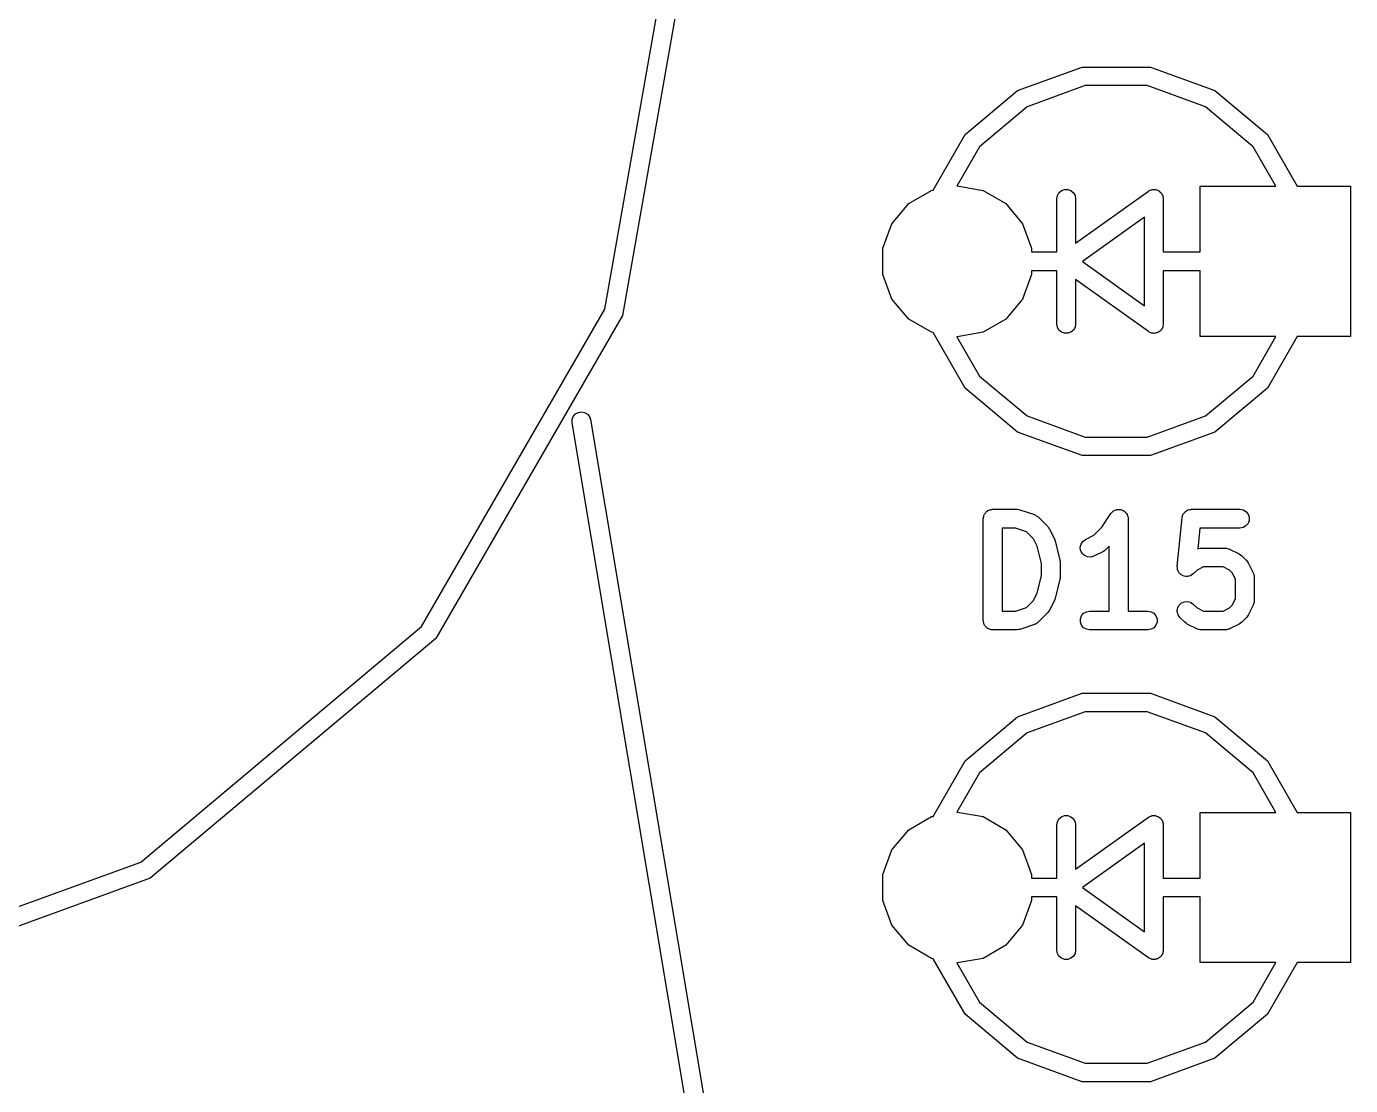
# Model space of a CAD drawing. Extents: x 59 to 126, y -132 to -24.
# Drawn here: x 71.3 to 81.87, y -42.58 to -34.12 of the extents above; entities that cross this region are included whole.
import ezdxf

# ---------------------------------------------------------------- set-up
doc = ezdxf.new("R2010")
doc.units = 0
doc.header["$MEASUREMENT"] = 0
doc.layers.add('BLACK', color=7, linetype='CONTINUOUS')

msp = doc.modelspace()

# ---------------------------------------------------------------- linework, layer by layer
at = {"layer": 'Black'}
for p, q in [((75.9169, -36.3815), (76.425, -33.5)), ((76.575, -33.5), (76.0579, -36.4328)), ((79.2125, -34.636), (79.7265, -34.4489)), ((79.7265, -34.4489), (80.2735, -34.4489)), ((80.2735, -34.4489), (80.7875, -34.636)), ((78.7935, -34.9876), (79.2125, -34.636)), ((79.7526, -34.5966), (79.2875, -34.7659)), ((80.2474, -34.5966), (79.7526, -34.5966)), ((80.7125, -34.7659), (80.2474, -34.5966)), ((80.7875, -34.636), (81.2065, -34.9876)), ((79.2875, -34.7659), (78.9084, -35.084)), ((81.0916, -35.084), (80.7125, -34.7659)), ((78.5371, -35.4317), (78.7935, -34.9876)), ((81.2065, -34.9876), (81.4446, -35.4)), ((78.9084, -35.084), (78.727, -35.3982)), ((81.274, -35.4), (81.0916, -35.084)), ((78.727, -35.3982), (78.73, -35.3977)), ((78.73, -35.3977), (78.936, -35.434)), ((80.67, -35.925), (80.67, -35.4)), ((80.67, -35.4), (81.274, -35.4)), ((81.4446, -35.4), (81.87, -35.4)), ((81.87, -35.4), (81.87, -36.6)), ((78.3429, -35.5386), (78.524, -35.434)), ((78.524, -35.434), (78.5371, -35.4317)), ((78.936, -35.434), (79.1171, -35.5386)), ((79.525, -35.5), (79.5295, -35.4743)), ((79.525, -35.925), (79.525, -35.5)), ((79.5295, -35.4743), (79.5425, -35.4518)), ((79.5425, -35.4518), (79.5625, -35.435)), ((79.5625, -35.435), (79.587, -35.4261)), ((79.587, -35.4261), (79.613, -35.4261)), ((79.613, -35.4261), (79.6375, -35.435)), ((79.6375, -35.435), (79.6575, -35.4518)), ((79.6575, -35.4518), (79.6705, -35.4743)), ((79.6705, -35.4743), (79.675, -35.5)), ((79.675, -35.8543), (80.2564, -35.439)), ((79.675, -35.5), (79.675, -35.8543)), ((80.2564, -35.439), (80.2597, -35.4374)), ((80.2597, -35.4374), (80.2625, -35.435)), ((80.2625, -35.435), (80.2714, -35.4318)), ((80.2714, -35.4318), (80.2799, -35.4277)), ((80.2799, -35.4277), (80.2835, -35.4274)), ((80.2835, -35.4274), (80.287, -35.4261)), ((80.287, -35.4261), (80.2964, -35.4261)), ((80.2964, -35.4261), (80.3058, -35.4252)), ((80.3058, -35.4252), (80.3094, -35.4261)), ((80.3094, -35.4261), (80.313, -35.4261)), ((80.313, -35.4261), (80.3219, -35.4294)), ((80.3219, -35.4294), (80.3311, -35.4317)), ((80.3311, -35.4317), (80.3341, -35.4338)), ((80.3341, -35.4338), (80.3375, -35.435)), ((80.3375, -35.435), (80.3447, -35.4411)), ((80.3447, -35.4411), (80.3525, -35.4465)), ((80.3525, -35.4465), (80.3547, -35.4494)), ((80.3547, -35.4494), (80.3575, -35.4518)), ((80.3575, -35.4518), (80.3622, -35.46)), ((80.3622, -35.46), (80.3677, -35.4677)), ((80.3677, -35.4677), (80.3687, -35.4712)), ((80.3687, -35.4712), (80.3705, -35.4743)), ((80.3705, -35.4743), (80.3721, -35.4837)), ((80.3721, -35.4837), (80.3747, -35.4928)), ((80.3747, -35.4928), (80.3744, -35.4964)), ((80.3744, -35.4964), (80.375, -35.5)), ((80.375, -35.5), (80.375, -35.925)), ((78.2084, -35.6989), (78.3429, -35.5386)), ((79.1171, -35.5386), (79.2516, -35.6989)), ((78.1369, -35.8954), (78.2084, -35.6989)), ((79.2516, -35.6989), (79.3231, -35.8954)), ((80.225, -35.6457), (79.729, -36)), ((80.225, -36.3543), (80.225, -35.6457)), ((78.1369, -36.1046), (78.1369, -35.8954)), ((79.3231, -35.8954), (79.3231, -35.925)), ((79.3231, -35.925), (79.525, -35.925)), ((80.375, -35.925), (80.67, -35.925)), ((79.729, -36), (80.225, -36.3543)), ((78.2084, -36.3011), (78.1369, -36.1046)), ((79.3231, -36.1046), (79.2516, -36.3011)), ((79.3231, -36.075), (79.3231, -36.1046)), ((79.525, -36.075), (79.3231, -36.075)), ((79.525, -36.5), (79.525, -36.075)), ((80.2564, -36.561), (79.675, -36.1457)), ((79.675, -36.1457), (79.675, -36.5)), ((80.67, -36.075), (80.375, -36.075)), ((80.375, -36.075), (80.375, -36.5)), ((80.67, -36.6), (80.67, -36.075)), ((78.3429, -36.4614), (78.2084, -36.3011)), ((79.2516, -36.3011), (79.1171, -36.4614)), ((74.4539, -38.9155), (75.9169, -36.3815)), ((76.0579, -36.4328), (74.5688, -39.0119)), ((78.524, -36.566), (78.3429, -36.4614)), ((79.1171, -36.4614), (78.936, -36.566)), ((78.5371, -36.5683), (78.524, -36.566)), ((78.7935, -37.0124), (78.5371, -36.5683)), ((78.936, -36.566), (78.73, -36.6023)), ((79.5295, -36.5257), (79.525, -36.5)), ((79.5425, -36.5482), (79.5295, -36.5257)), ((79.5625, -36.565), (79.5425, -36.5482)), ((79.587, -36.5739), (79.5625, -36.565)), ((79.613, -36.5739), (79.587, -36.5739)), ((79.6375, -36.565), (79.613, -36.5739)), ((79.6575, -36.5482), (79.6375, -36.565)), ((79.6705, -36.5257), (79.6575, -36.5482)), ((79.675, -36.5), (79.6705, -36.5257)), ((80.2597, -36.5626), (80.2564, -36.561)), ((80.2625, -36.565), (80.2597, -36.5626)), ((80.2714, -36.5682), (80.2625, -36.565)), ((80.2799, -36.5723), (80.2714, -36.5682)), ((80.2835, -36.5726), (80.2799, -36.5723)), ((80.287, -36.5739), (80.2835, -36.5726)), ((80.2964, -36.5739), (80.287, -36.5739)), ((80.3058, -36.5748), (80.2964, -36.5739)), ((80.3094, -36.5739), (80.3058, -36.5748)), ((80.313, -36.5739), (80.3094, -36.5739)), ((80.3219, -36.5706), (80.313, -36.5739)), ((80.3311, -36.5683), (80.3219, -36.5706)), ((80.3341, -36.5662), (80.3311, -36.5683)), ((80.3375, -36.565), (80.3341, -36.5662)), ((80.3447, -36.5589), (80.3375, -36.565)), ((80.3525, -36.5535), (80.3447, -36.5589)), ((80.3547, -36.5506), (80.3525, -36.5535)), ((80.3575, -36.5482), (80.3547, -36.5506)), ((80.3622, -36.54), (80.3575, -36.5482)), ((80.3677, -36.5323), (80.3622, -36.54)), ((80.3687, -36.5288), (80.3677, -36.5323)), ((80.3705, -36.5257), (80.3687, -36.5288)), ((80.3721, -36.5163), (80.3705, -36.5257)), ((80.3747, -36.5072), (80.3721, -36.5163)), ((80.375, -36.5), (80.3744, -36.5036)), ((80.3744, -36.5036), (80.3747, -36.5072)), ((78.73, -36.6023), (78.727, -36.6018)), ((78.727, -36.6018), (78.9084, -36.916)), ((81.274, -36.6), (80.67, -36.6)), ((81.0916, -36.916), (81.274, -36.6)), ((81.4446, -36.6), (81.2065, -37.0124)), ((81.87, -36.6), (81.4446, -36.6)), ((78.9084, -36.916), (79.2875, -37.2341)), ((80.7125, -37.2341), (81.0916, -36.916)), ((79.2125, -37.364), (78.7935, -37.0124)), ((81.2065, -37.0124), (80.7875, -37.364)), ((75.6815, -37.2182), (75.7042, -37.2054)), ((75.7042, -37.2054), (75.7299, -37.2011)), ((75.7299, -37.2011), (75.7555, -37.2058)), ((75.7555, -37.2058), (75.7779, -37.2191)), ((75.6553, -37.2885), (75.6555, -37.2624)), ((76.9633, -45.1048), (75.6553, -37.2885)), ((75.6555, -37.2624), (75.6646, -37.238)), ((75.6646, -37.238), (75.6815, -37.2182)), ((75.7779, -37.2191), (75.7945, -37.2392)), ((75.7945, -37.2392), (75.8032, -37.2637)), ((75.8032, -37.2637), (77.6187, -48.1129)), ((79.2875, -37.2341), (79.7526, -37.4034)), ((80.2474, -37.4034), (80.7125, -37.2341)), ((79.7265, -37.5511), (79.2125, -37.364)), ((79.7526, -37.4034), (80.2474, -37.4034)), ((80.7875, -37.364), (80.2735, -37.5511)), ((80.2735, -37.5511), (79.7265, -37.5511)), ((78.938, -38.0549), (78.9392, -38.0484)), ((78.9392, -38.0419), (78.9414, -38.0357)), ((78.9392, -38.0484), (78.9392, -38.0419)), ((78.9414, -38.0357), (78.9426, -38.0292)), ((78.9426, -38.0292), (78.9458, -38.0236)), ((78.9458, -38.0236), (78.9481, -38.0174)), ((78.9481, -38.0174), (78.9523, -38.0124)), ((78.9523, -38.0124), (78.9556, -38.0067)), ((78.9556, -38.0067), (78.9606, -38.0025)), ((78.9606, -38.0025), (78.9648, -37.9974)), ((78.9648, -37.9974), (78.9705, -37.9942)), ((78.9705, -37.9942), (78.9755, -37.9899)), ((78.9755, -37.9899), (78.9817, -37.9877)), ((78.9817, -37.9877), (78.9874, -37.9844)), ((78.9874, -37.9844), (78.9938, -37.9833)), ((78.9938, -37.9833), (79, -37.981)), ((79, -37.981), (79.0066, -37.981)), ((79.0066, -37.981), (79.013, -37.9799)), ((79.013, -37.9799), (79.2066, -37.9799)), ((79.2066, -37.9799), (79.2184, -37.982)), ((79.2184, -37.982), (79.2303, -37.9837)), ((79.2303, -37.9837), (79.3464, -38.0224)), ((79.3464, -38.0224), (79.3502, -38.0245)), ((79.3502, -38.0245), (79.3544, -38.0256)), ((79.3544, -38.0256), (79.3616, -38.0307)), ((79.3616, -38.0307), (79.3693, -38.0349)), ((79.3693, -38.0349), (79.3722, -38.0381)), ((79.3722, -38.0381), (79.3757, -38.0406)), ((79.3757, -38.0406), (79.4531, -38.118)), ((79.8837, -38.1232), (79.9569, -38.0133)), ((79.9569, -38.0133), (79.9598, -38.0103)), ((79.9598, -38.0103), (79.9619, -38.0067)), ((79.9619, -38.0067), (79.9688, -38.0009)), ((79.9688, -38.0009), (79.9749, -37.9945)), ((79.9749, -37.9945), (79.9787, -37.9926)), ((79.9787, -37.9926), (79.9819, -37.9899)), ((79.9819, -37.9899), (79.9903, -37.9869)), ((79.9903, -37.9869), (79.9983, -37.9829)), ((79.9983, -37.9829), (80.0024, -37.9825)), ((80.0024, -37.9825), (80.0063, -37.981)), ((80.0063, -37.981), (80.0153, -37.981)), ((80.0153, -37.981), (80.0242, -37.98)), ((80.0242, -37.98), (80.0282, -37.981)), ((80.0282, -37.981), (80.0324, -37.981)), ((80.0324, -37.981), (80.0408, -37.9841)), ((80.0408, -37.9841), (80.0495, -37.9862)), ((80.0495, -37.9862), (80.0529, -37.9885)), ((80.0529, -37.9885), (80.0569, -37.9899)), ((80.0569, -37.9899), (80.0637, -37.9957)), ((80.0637, -37.9957), (80.0712, -38.0007)), ((80.0712, -38.0007), (80.0736, -38.004)), ((80.0736, -38.004), (80.0768, -38.0067)), ((80.0768, -38.0067), (80.0813, -38.0144)), ((80.0813, -38.0144), (80.0866, -38.0217)), ((80.0866, -38.0217), (80.0878, -38.0256)), ((80.0878, -38.0256), (80.0898, -38.0292)), ((80.0898, -38.0292), (80.0914, -38.0381)), ((80.0914, -38.0381), (80.0939, -38.0467)), ((80.0939, -38.0467), (80.0936, -38.0508)), ((80.0936, -38.0508), (80.0944, -38.0549)), ((80.4866, -38.4345), (80.5253, -38.0474)), ((80.5253, -38.0474), (80.5261, -38.0447)), ((80.5261, -38.0419), (80.5296, -38.0322)), ((80.5261, -38.0447), (80.5261, -38.0419)), ((80.5296, -38.0322), (80.5323, -38.0224)), ((80.5323, -38.0224), (80.534, -38.0201)), ((80.534, -38.0201), (80.535, -38.0174)), ((80.535, -38.0174), (80.5416, -38.0095)), ((80.5416, -38.0095), (80.5476, -38.0012)), ((80.5476, -38.0012), (80.5499, -37.9996)), ((80.5499, -37.9996), (80.5517, -37.9974)), ((80.5517, -37.9974), (80.5606, -37.9923)), ((80.5606, -37.9923), (80.5691, -37.9865)), ((80.5691, -37.9865), (80.5718, -37.9858)), ((80.5718, -37.9858), (80.5743, -37.9844)), ((80.5743, -37.9844), (80.5844, -37.9826)), ((80.5844, -37.9826), (80.5943, -37.9801)), ((80.5943, -37.9801), (80.5971, -37.9804)), ((80.5971, -37.9804), (80.5999, -37.9799)), ((80.5999, -37.9799), (80.987, -37.9799)), ((80.987, -37.9799), (81.0126, -37.9844)), ((81.0126, -37.9844), (81.0352, -37.9974)), ((81.0352, -37.9974), (81.0519, -38.0174)), ((81.0519, -38.0174), (81.0608, -38.0419)), ((81.0608, -38.0419), (81.0608, -38.0679)), ((78.938, -38.8677), (78.938, -38.0549)), ((79.088, -38.1299), (79.088, -38.7927)), ((79.1944, -38.1299), (79.088, -38.1299)), ((79.2822, -38.1592), (79.1944, -38.1299)), ((79.3384, -38.2154), (79.2822, -38.1592)), ((79.4531, -38.118), (79.46, -38.1278)), ((79.46, -38.1278), (79.4672, -38.1375)), ((79.4672, -38.1375), (79.5059, -38.2149)), ((79.8201, -38.1868), (79.8837, -38.1232)), ((80.0944, -38.0549), (80.0944, -38.7927)), ((80.6678, -38.1299), (80.6514, -38.2942)), ((80.987, -38.1299), (80.6678, -38.1299)), ((81.0126, -38.1254), (80.987, -38.1299)), ((81.0352, -38.1123), (81.0126, -38.1254)), ((81.0519, -38.0924), (81.0352, -38.1123)), ((81.0608, -38.0679), (81.0519, -38.0924)), ((79.368, -38.2746), (79.3384, -38.2154)), ((79.5059, -38.2149), (79.5082, -38.2227)), ((79.5082, -38.2227), (79.5115, -38.2302)), ((79.5115, -38.2302), (79.5502, -38.385)), ((79.7123, -38.2826), (79.7183, -38.2573)), ((79.7183, -38.2573), (79.7327, -38.2356)), ((79.7327, -38.2356), (79.7536, -38.22)), ((79.7536, -38.22), (79.8201, -38.1868)), ((79.4025, -38.4125), (79.368, -38.2746)), ((79.7152, -38.3085), (79.7123, -38.2826)), ((79.7269, -38.3318), (79.7152, -38.3085)), ((79.7458, -38.3497), (79.7269, -38.3318)), ((79.7697, -38.3601), (79.7458, -38.3497)), ((79.7957, -38.3616), (79.7697, -38.3601)), ((79.8207, -38.3542), (79.7957, -38.3616)), ((79.8981, -38.3155), (79.8207, -38.3542)), ((79.9077, -38.3083), (79.8981, -38.3155)), ((79.9176, -38.3015), (79.9077, -38.3083)), ((79.9444, -38.2747), (79.9176, -38.3015)), ((79.9444, -38.7927), (79.9444, -38.2747)), ((80.6514, -38.2942), (80.6517, -38.2941)), ((80.6517, -38.2941), (80.6603, -38.2925)), ((80.6603, -38.2925), (80.6688, -38.29)), ((80.6688, -38.29), (80.6731, -38.2903)), ((80.6731, -38.2903), (80.6773, -38.2895)), ((80.6773, -38.2895), (80.8709, -38.2895)), ((80.8709, -38.2895), (80.8751, -38.2903)), ((80.8751, -38.2903), (80.8794, -38.29)), ((80.8794, -38.29), (80.8879, -38.2925)), ((80.8879, -38.2925), (80.8965, -38.2941)), ((80.8965, -38.2941), (80.9003, -38.2962)), ((80.9003, -38.2962), (80.9044, -38.2975)), ((80.9044, -38.2975), (80.9818, -38.3362)), ((80.9818, -38.3362), (80.9915, -38.3433)), ((80.9915, -38.3433), (81.0013, -38.3502)), ((81.0013, -38.3502), (81.04, -38.3889)), ((79.4025, -38.5101), (79.4025, -38.4125)), ((79.5502, -38.385), (79.5509, -38.3942)), ((79.5509, -38.3942), (79.5525, -38.4032)), ((79.5525, -38.4032), (79.5525, -38.5194)), ((80.4865, -38.4354), (80.4866, -38.435)), ((80.4876, -38.4479), (80.4865, -38.4354)), ((80.4866, -38.435), (80.4866, -38.4345)), ((80.4885, -38.4605), (80.4876, -38.4479)), ((80.4887, -38.4609), (80.4885, -38.4605)), ((80.4888, -38.4614), (80.4887, -38.4609)), ((80.4941, -38.4728), (80.4888, -38.4614)), ((80.4993, -38.4842), (80.4941, -38.4728)), ((80.6444, -38.4649), (80.6143, -38.495)), ((80.695, -38.4395), (80.6444, -38.4649)), ((80.8532, -38.4395), (80.695, -38.4395)), ((80.9038, -38.4649), (80.8532, -38.4395)), ((80.9253, -38.4864), (80.9038, -38.4649)), ((81.04, -38.3889), (81.0469, -38.3988)), ((81.0469, -38.3988), (81.0541, -38.4084)), ((81.0541, -38.4084), (81.0928, -38.4858)), ((79.368, -38.648), (79.4025, -38.5101)), ((79.5502, -38.5375), (79.5115, -38.6924)), ((79.5509, -38.5284), (79.5502, -38.5375)), ((79.5525, -38.5194), (79.5509, -38.5284)), ((80.4996, -38.4845), (80.4993, -38.4842)), ((80.4998, -38.485), (80.4996, -38.4845)), ((80.5087, -38.4939), (80.4998, -38.485)), ((80.5174, -38.5028), (80.5087, -38.4939)), ((80.5179, -38.503), (80.5174, -38.5028)), ((80.5182, -38.5034), (80.5179, -38.503)), ((80.5296, -38.5087), (80.5182, -38.5034)), ((80.5409, -38.5141), (80.5296, -38.5087)), ((80.5414, -38.5142), (80.5409, -38.5141)), ((80.5418, -38.5144), (80.5414, -38.5142)), ((80.5543, -38.5155), (80.5418, -38.5144)), ((80.5668, -38.5167), (80.5543, -38.5155)), ((80.5673, -38.5166), (80.5668, -38.5167)), ((80.5678, -38.5167), (80.5673, -38.5166)), ((80.5798, -38.5134), (80.5678, -38.5167)), ((80.5921, -38.5103), (80.5798, -38.5134)), ((80.5925, -38.51), (80.5921, -38.5103)), ((80.5929, -38.5099), (80.5925, -38.51)), ((80.6032, -38.5027), (80.5929, -38.5099)), ((80.6136, -38.4956), (80.6032, -38.5027)), ((80.6139, -38.4952), (80.6136, -38.4956)), ((80.6143, -38.495), (80.6139, -38.4952)), ((80.9507, -38.5371), (80.9253, -38.4864)), ((80.9507, -38.6952), (80.9507, -38.5371)), ((81.0928, -38.4858), (81.094, -38.49)), ((81.094, -38.49), (81.0962, -38.4937)), ((81.0962, -38.4937), (81.0977, -38.5024)), ((81.0977, -38.5024), (81.1002, -38.5108)), ((81.1002, -38.5108), (81.0999, -38.5151)), ((81.0999, -38.5151), (81.1007, -38.5194)), ((81.1007, -38.5194), (81.1007, -38.7129)), ((79.3384, -38.7072), (79.368, -38.648)), ((79.088, -38.7927), (79.1944, -38.7927)), ((79.1944, -38.7927), (79.2822, -38.7634)), ((79.2822, -38.7634), (79.3384, -38.7072)), ((79.4672, -38.7851), (79.46, -38.7948)), ((79.5059, -38.7077), (79.4672, -38.7851)), ((79.5082, -38.6999), (79.5059, -38.7077)), ((79.5115, -38.6924), (79.5082, -38.6999)), ((79.7615, -38.7972), (79.7871, -38.7927)), ((79.7871, -38.7927), (79.9444, -38.7927)), ((80.0944, -38.7927), (80.2516, -38.7927)), ((80.2516, -38.7927), (80.2772, -38.7972)), ((80.4865, -38.7968), (80.4888, -38.7709)), ((80.4888, -38.7709), (80.4998, -38.7473)), ((80.4998, -38.7473), (80.5182, -38.7289)), ((80.5182, -38.7289), (80.5418, -38.7178)), ((80.5418, -38.7178), (80.5678, -38.7156)), ((80.5678, -38.7156), (80.5929, -38.7223)), ((80.5929, -38.7223), (80.6143, -38.7373)), ((80.6143, -38.7373), (80.6444, -38.7674)), ((80.6444, -38.7674), (80.695, -38.7927)), ((80.695, -38.7927), (80.8532, -38.7927)), ((80.8532, -38.7927), (80.9038, -38.7674)), ((80.9038, -38.7674), (80.9253, -38.7459)), ((80.9253, -38.7459), (80.9507, -38.6952)), ((81.0928, -38.7464), (81.0541, -38.8238)), ((81.094, -38.7423), (81.0928, -38.7464)), ((81.0962, -38.7385), (81.094, -38.7423)), ((81.0977, -38.7299), (81.0962, -38.7385)), ((81.1002, -38.7214), (81.0977, -38.7299)), ((81.1007, -38.7129), (81.0999, -38.7171)), ((81.0999, -38.7171), (81.1002, -38.7214)), ((78.9392, -38.8742), (78.938, -38.8677)), ((78.9392, -38.8807), (78.9392, -38.8742)), ((78.9414, -38.8869), (78.9392, -38.8807)), ((78.9426, -38.8933), (78.9414, -38.8869)), ((78.9458, -38.899), (78.9426, -38.8933)), ((78.9481, -38.9052), (78.9458, -38.899)), ((79.3502, -38.8981), (79.3464, -38.9001)), ((79.3544, -38.897), (79.3502, -38.8981)), ((79.3616, -38.8919), (79.3544, -38.897)), ((79.3693, -38.8877), (79.3616, -38.8919)), ((79.3722, -38.8845), (79.3693, -38.8877)), ((79.3757, -38.882), (79.3722, -38.8845)), ((79.4531, -38.8046), (79.3757, -38.882)), ((79.46, -38.7948), (79.4531, -38.8046)), ((79.7133, -38.8547), (79.7222, -38.8302)), ((79.7133, -38.8807), (79.7133, -38.8547)), ((79.7222, -38.9052), (79.7133, -38.8807)), ((79.7222, -38.8302), (79.7389, -38.8102)), ((79.7389, -38.8102), (79.7615, -38.7972)), ((80.2772, -38.7972), (80.2998, -38.8102)), ((80.2998, -38.8102), (80.3165, -38.8302)), ((80.3165, -38.8302), (80.3254, -38.8547)), ((80.3254, -38.8807), (80.3165, -38.9052)), ((80.3254, -38.8547), (80.3254, -38.8807)), ((80.4932, -38.822), (80.4865, -38.7968)), ((80.5082, -38.8433), (80.4932, -38.822)), ((80.5469, -38.882), (80.5082, -38.8433)), ((80.5567, -38.8889), (80.5469, -38.882)), ((80.5664, -38.8961), (80.5567, -38.8889)), ((80.6438, -38.9348), (80.5664, -38.8961)), ((80.9818, -38.8961), (80.9044, -38.9348)), ((80.9915, -38.8889), (80.9818, -38.8961)), ((81.0013, -38.882), (80.9915, -38.8889)), ((81.04, -38.8433), (81.0013, -38.882)), ((81.0469, -38.8335), (81.04, -38.8433)), ((81.0541, -38.8238), (81.0469, -38.8335)), ((72.2125, -40.7963), (74.4539, -38.9155)), ((78.9523, -38.9102), (78.9481, -38.9052)), ((78.9556, -38.9159), (78.9523, -38.9102)), ((78.9606, -38.9201), (78.9556, -38.9159)), ((78.9648, -38.9251), (78.9606, -38.9201)), ((78.9705, -38.9284), (78.9648, -38.9251)), ((78.9755, -38.9326), (78.9705, -38.9284)), ((78.9817, -38.9349), (78.9755, -38.9326)), ((78.9874, -38.9382), (78.9817, -38.9349)), ((78.9938, -38.9393), (78.9874, -38.9382)), ((79, -38.9416), (78.9938, -38.9393)), ((79.0066, -38.9416), (79, -38.9416)), ((79.013, -38.9427), (79.0066, -38.9416)), ((79.2066, -38.9427), (79.013, -38.9427)), ((79.2184, -38.9406), (79.2066, -38.9427)), ((79.2303, -38.9388), (79.2184, -38.9406)), ((79.3464, -38.9001), (79.2303, -38.9388)), ((79.7389, -38.9251), (79.7222, -38.9052)), ((79.7615, -38.9382), (79.7389, -38.9251)), ((79.7871, -38.9427), (79.7615, -38.9382)), ((80.2516, -38.9427), (79.7871, -38.9427)), ((80.2772, -38.9382), (80.2516, -38.9427)), ((80.2998, -38.9251), (80.2772, -38.9382)), ((80.3165, -38.9052), (80.2998, -38.9251)), ((80.6479, -38.936), (80.6438, -38.9348)), ((80.6517, -38.9382), (80.6479, -38.936)), ((80.6603, -38.9397), (80.6517, -38.9382)), ((80.6688, -38.9422), (80.6603, -38.9397)), ((80.6731, -38.9419), (80.6688, -38.9422)), ((80.6773, -38.9427), (80.6731, -38.9419)), ((80.8709, -38.9427), (80.6773, -38.9427)), ((80.8751, -38.9419), (80.8709, -38.9427)), ((80.8794, -38.9422), (80.8751, -38.9419)), ((80.8879, -38.9397), (80.8794, -38.9422)), ((80.8965, -38.9382), (80.8879, -38.9397)), ((80.9003, -38.936), (80.8965, -38.9382)), ((80.9044, -38.9348), (80.9003, -38.936)), ((74.5688, -39.0119), (72.2875, -40.9262)), ((79.2125, -39.636), (79.7265, -39.4489)), ((79.7265, -39.4489), (80.2735, -39.4489)), ((80.2735, -39.4489), (80.7875, -39.636)), ((78.7935, -39.9876), (79.2125, -39.636)), ((79.7526, -39.5966), (79.2875, -39.7659)), ((80.2474, -39.5966), (79.7526, -39.5966)), ((80.7125, -39.7659), (80.2474, -39.5966)), ((80.7875, -39.636), (81.2065, -39.9876)), ((79.2875, -39.7659), (78.9084, -40.084)), ((81.0916, -40.084), (80.7125, -39.7659)), ((78.5371, -40.4317), (78.7935, -39.9876)), ((81.2065, -39.9876), (81.4446, -40.4)), ((78.9084, -40.084), (78.727, -40.3982)), ((81.274, -40.4), (81.0916, -40.084)), ((78.3429, -40.5386), (78.524, -40.434)), ((78.524, -40.434), (78.5371, -40.4317)), ((78.727, -40.3982), (78.73, -40.3977)), ((78.73, -40.3977), (78.936, -40.434)), ((78.936, -40.434), (79.1171, -40.5386)), ((79.525, -40.5), (79.5295, -40.4743)), ((79.5295, -40.4743), (79.5425, -40.4518)), ((79.5425, -40.4518), (79.5625, -40.435)), ((79.5625, -40.435), (79.587, -40.4261)), ((79.587, -40.4261), (79.613, -40.4261)), ((79.613, -40.4261), (79.6375, -40.435)), ((79.6375, -40.435), (79.6575, -40.4518)), ((79.6575, -40.4518), (79.6705, -40.4743)), ((79.6705, -40.4743), (79.675, -40.5)), ((79.675, -40.8543), (80.2564, -40.439)), ((80.2564, -40.439), (80.2597, -40.4374)), ((80.2597, -40.4374), (80.2625, -40.435)), ((80.2625, -40.435), (80.2714, -40.4318)), ((80.2714, -40.4318), (80.2799, -40.4277)), ((80.2799, -40.4277), (80.2835, -40.4274)), ((80.2835, -40.4274), (80.287, -40.4261)), ((80.287, -40.4261), (80.2964, -40.4261)), ((80.2964, -40.4261), (80.3058, -40.4252)), ((80.3058, -40.4252), (80.3094, -40.4261)), ((80.3094, -40.4261), (80.313, -40.4261)), ((80.313, -40.4261), (80.3219, -40.4294)), ((80.3219, -40.4294), (80.3311, -40.4317)), ((80.3311, -40.4317), (80.3341, -40.4338)), ((80.3341, -40.4338), (80.3375, -40.435)), ((80.3375, -40.435), (80.3447, -40.4411)), ((80.3447, -40.4411), (80.3525, -40.4465)), ((80.3525, -40.4465), (80.3547, -40.4494)), ((80.3547, -40.4494), (80.3575, -40.4518)), ((80.3575, -40.4518), (80.3622, -40.46)), ((80.3622, -40.46), (80.3677, -40.4677)), ((80.3677, -40.4677), (80.3687, -40.4712)), ((80.3687, -40.4712), (80.3705, -40.4743)), ((80.3705, -40.4743), (80.3721, -40.4837)), ((80.3721, -40.4837), (80.3747, -40.4928)), ((80.67, -40.925), (80.67, -40.4)), ((80.67, -40.4), (81.274, -40.4)), ((81.4446, -40.4), (81.87, -40.4)), ((81.87, -40.4), (81.87, -41.6)), ((78.2084, -40.6989), (78.3429, -40.5386)), ((79.1171, -40.5386), (79.2516, -40.6989)), ((79.525, -40.925), (79.525, -40.5)), ((79.675, -40.5), (79.675, -40.8543)), ((80.3747, -40.4928), (80.3744, -40.4964)), ((80.3744, -40.4964), (80.375, -40.5)), ((80.375, -40.5), (80.375, -40.925)), ((80.225, -40.6457), (79.729, -41)), ((80.225, -41.3543), (80.225, -40.6457)), ((69.463, -41.797), (72.2125, -40.7963)), ((78.1369, -40.8954), (78.2084, -40.6989)), ((79.2516, -40.6989), (79.3231, -40.8954)), ((78.1369, -41.1046), (78.1369, -40.8954)), ((79.3231, -40.8954), (79.3231, -40.925)), ((72.2875, -40.9262), (69.489, -41.9447)), ((79.3231, -40.925), (79.525, -40.925)), ((79.729, -41), (80.225, -41.3543)), ((80.375, -40.925), (80.67, -40.925)), ((78.2084, -41.3011), (78.1369, -41.1046)), ((79.3231, -41.1046), (79.2516, -41.3011)), ((79.3231, -41.075), (79.3231, -41.1046)), ((79.525, -41.075), (79.3231, -41.075)), ((79.525, -41.5), (79.525, -41.075)), ((80.67, -41.075), (80.375, -41.075)), ((80.375, -41.075), (80.375, -41.5)), ((80.67, -41.6), (80.67, -41.075)), ((80.2564, -41.561), (79.675, -41.1457)), ((79.675, -41.1457), (79.675, -41.5)), ((78.3429, -41.4614), (78.2084, -41.3011)), ((79.2516, -41.3011), (79.1171, -41.4614)), ((78.524, -41.566), (78.3429, -41.4614)), ((79.1171, -41.4614), (78.936, -41.566)), ((79.5295, -41.5257), (79.525, -41.5)), ((79.5425, -41.5482), (79.5295, -41.5257)), ((79.6705, -41.5257), (79.6575, -41.5482)), ((79.675, -41.5), (79.6705, -41.5257)), ((80.3622, -41.54), (80.3575, -41.5482)), ((80.3677, -41.5323), (80.3622, -41.54)), ((80.3687, -41.5288), (80.3677, -41.5323)), ((80.3705, -41.5257), (80.3687, -41.5288)), ((80.3721, -41.5163), (80.3705, -41.5257)), ((80.3747, -41.5072), (80.3721, -41.5163)), ((80.375, -41.5), (80.3744, -41.5036)), ((80.3744, -41.5036), (80.3747, -41.5072)), ((78.5371, -41.5683), (78.524, -41.566)), ((78.7935, -42.0124), (78.5371, -41.5683)), ((78.73, -41.6023), (78.727, -41.6018)), ((78.727, -41.6018), (78.9084, -41.916)), ((78.936, -41.566), (78.73, -41.6023)), ((79.5625, -41.565), (79.5425, -41.5482)), ((79.587, -41.5739), (79.5625, -41.565)), ((79.613, -41.5739), (79.587, -41.5739)), ((79.6375, -41.565), (79.613, -41.5739)), ((79.6575, -41.5482), (79.6375, -41.565)), ((80.2597, -41.5626), (80.2564, -41.561)), ((80.2625, -41.565), (80.2597, -41.5626)), ((80.2714, -41.5682), (80.2625, -41.565)), ((80.2799, -41.5723), (80.2714, -41.5682)), ((80.2835, -41.5726), (80.2799, -41.5723)), ((80.287, -41.5739), (80.2835, -41.5726)), ((80.2964, -41.5739), (80.287, -41.5739)), ((80.3058, -41.5748), (80.2964, -41.5739)), ((80.3094, -41.5739), (80.3058, -41.5748)), ((80.313, -41.5739), (80.3094, -41.5739)), ((80.3219, -41.5706), (80.313, -41.5739)), ((80.3311, -41.5683), (80.3219, -41.5706)), ((80.3341, -41.5662), (80.3311, -41.5683)), ((80.3375, -41.565), (80.3341, -41.5662)), ((80.3447, -41.5589), (80.3375, -41.565)), ((80.3525, -41.5535), (80.3447, -41.5589)), ((80.3547, -41.5506), (80.3525, -41.5535)), ((80.3575, -41.5482), (80.3547, -41.5506)), ((81.274, -41.6), (80.67, -41.6)), ((81.0916, -41.916), (81.274, -41.6)), ((81.4446, -41.6), (81.2065, -42.0124)), ((81.87, -41.6), (81.4446, -41.6)), ((78.9084, -41.916), (79.2875, -42.2341)), ((80.7125, -42.2341), (81.0916, -41.916)), ((79.2125, -42.364), (78.7935, -42.0124)), ((81.2065, -42.0124), (80.7875, -42.364)), ((79.2875, -42.2341), (79.7526, -42.4034)), ((80.2474, -42.4034), (80.7125, -42.2341)), ((79.7265, -42.5511), (79.2125, -42.364)), ((80.7875, -42.364), (80.2735, -42.5511)), ((79.7526, -42.4034), (80.2474, -42.4034)), ((80.2735, -42.5511), (79.7265, -42.5511))]:
    msp.add_line(p, q, dxfattribs=at)

doc.saveas('drawing.dxf')
